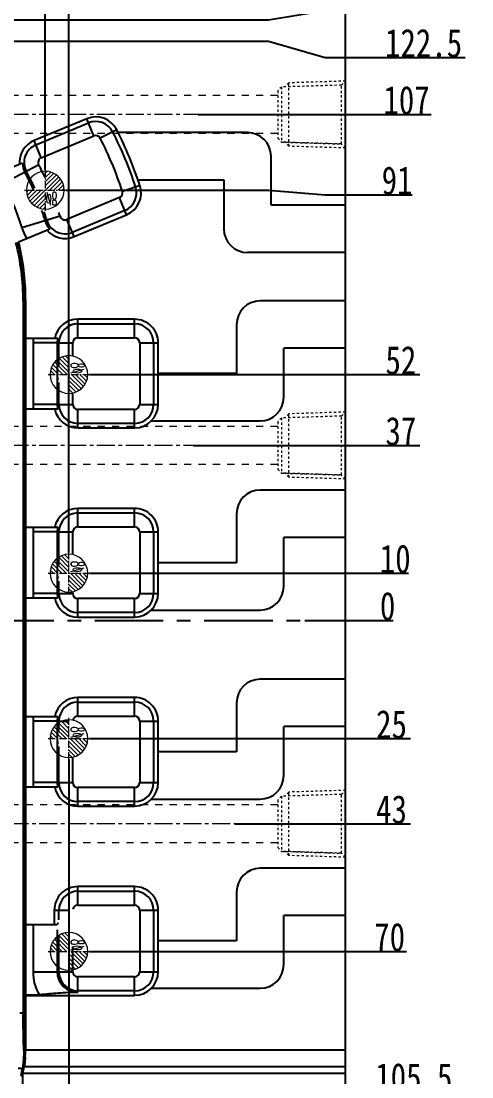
# Model space of a CAD drawing. Header units: millimetres. Extents: x 4797 to 6967, y -10922 to -3169.
# Drawn here: x 5720.4 to 5815.7, y -5954.5 to -5731.2 of the extents above; entities that cross this region are included whole.
import ezdxf
from ezdxf.enums import TextEntityAlignment as Align

# ---------------------------------------------------------------- set-up
doc = ezdxf.new("R2010")
doc.units = ezdxf.units.MM
doc.header["$LTSCALE"] = 16.335
doc.header["$PDMODE"] = 3
doc.header["$PDSIZE"] = 0.3125
doc.linetypes.add('CENTER', pattern=[0.6, 0.375, -0.075, 0.075, -0.075])
doc.linetypes.add('HIDDEN', pattern=[0.2, 0.1, -0.1])
doc.layers.get('0').update_dxf_attribs({"linetype": 'CONTINUOUS'})
doc.layers.get('Defpoints').update_dxf_attribs({"linetype": 'CONTINUOUS'})
doc.layers.add('cool', color=153, linetype='HIDDEN', lineweight=9)
doc.layers.add('epin', color=13, linetype='CONTINUOUS', lineweight=9)
doc.layers.add('DEFAULT_2', color=8, linetype='HIDDEN')
doc.styles.get("Standard").update_dxf_attribs({"font": 'txt', "width": 0.8})
doc.styles.add('TXT05', font='txt.shx', dxfattribs={"width": 0.5, "bigfont": 'gbcbig.shx'})
doc.dimstyles.new('ISO-25', dxfattribs={"dimtxt": 8, "dimasz": 6, "dimexe": 0, "dimexo": 0, "dimgap": 0, "dimtad": 1, "dimdsep": 46, "dimtxsty": 'Standard', "dimcen": 0, "dimclrd": 4, "dimclre": 4, "dimclrt": 6, "dimazin": 0, "dimtfac": 1, "dimtofl": 0, "dimtmove": 0, "dimatfit": 3, "dimfxl": 0, "dimarcsym": 0})

# ---------------------------------------------------------------- blocks, each defined once
blk = doc.blocks.new('cool_jt_f12')
at = {"layer": 'cool', "ltscale": 0.3}
for p, q in [((0, 7.0785), (0.856, 6.2225)), ((0, 7.0785), (12, 6.7035)), ((12, 6.7035), (12.856, 5.8475)), ((12, 6.7035), (12, -6.7035)), ((0.856, 6.2225), (0.856, -6.2225)), ((13.5, 5.827375), (0.856, 6.2225)), ((0.856, 6.2225), (13.5, 5.827375)), ((14.327375, 5), (13.5, 5.827375)), ((13.5, -5.827375), (13.5, 5.827375)), ((14.327375, -5), (14.327375, 5)), ((0.856, -6.2225), (0, -7.0785)), ((0.856, -6.2225), (13.5, -5.827375)), ((12, -6.7035), (12.856, -5.8475)), ((13.5, -5.827375), (14.327375, -5)), ((0, -7.0785), (12, -6.7035))]:
    blk.add_line(p, q, dxfattribs=at)
blk = doc.blocks.new('147')
at = {"layer": 'cool', "ltscale": 0.932966}
for p, q in [((229.57, -3849.57), (-211.77, -3849.57)), ((229.57, -3857.57), (-211.77, -3857.57))]:
    blk.add_line(p, q, dxfattribs=at)
at = {"layer": 'cool', "color": 1, "linetype": 'CENTER', "ltscale": 0.621977}
blk.add_line((243.9, -3853.57), (-226.1, -3853.57), dxfattribs=at)
at = {"layer": 'cool', "ltscale": 0.932966, "rotation": 179.9999999999999}
blk.add_blockref('cool_jt_f12', (243.9, -3853.57), dxfattribs=at)
blk = doc.blocks.new('*D147')
at = {"color": 4, "lineweight": -2}
blk.add_line((5780.37, -5857.99), (5799.12, -5857.99), dxfattribs=at)
at = {"layer": 'Defpoints', "color": 0}
for p in [(5553.98, -5857.99), (5780.37, -5857.99), (5796.72, -5857.99)]:
    blk.add_point(p, dxfattribs=at)
at = {"color": 6, "insert": (5797.92, -5854.99), "char_height": 6, "attachment_point": 5}
blk.add_mtext('0', dxfattribs=at)
blk = doc.blocks.new('*D209')
at = {"color": 4, "lineweight": -2}
blk.add_line((5758.98, -5697.99), (5807.12, -5697.99), dxfattribs=at)
at = {"layer": 'Defpoints', "color": 0}
for p in [(5758.98, -5697.99), (5796.72, -5697.99), (5553.98, -5857.99)]:
    blk.add_point(p, dxfattribs=at)
at = {"color": 6, "insert": (5801.92, -5694.99), "char_height": 6, "attachment_point": 5}
blk.add_mtext('160', dxfattribs=at)
blk = doc.blocks.new('*D210')
at = {"color": 4, "lineweight": -2}
blk.add_line((5758.98, -5694.36), (5758.98, -5650.11), dxfattribs=at)
at = {"layer": 'Defpoints', "color": 0}
for p in [(5758.98, -5662.11), (5758.98, -5694.36), (5553.98, -5857.99)]:
    blk.add_point(p, dxfattribs=at)
at = {"color": 6, "insert": (5755.98, -5656.11), "char_height": 6, "attachment_point": 5, "rotation": 90}
blk.add_mtext('205', dxfattribs=at)
blk = doc.blocks.new('*D149')
at = {"color": 4, "lineweight": -2}
for p, q in [((5580.38, -5964.99), (5770.74, -5964.99)), ((5770.74, -5964.99), (5782.74, -5966.99)), ((5782.74, -5966.99), (5805.14, -5966.99))]:
    blk.add_line(p, q, dxfattribs=at)
at = {"layer": 'Defpoints', "color": 0}
for p in [(5553.98, -5857.99), (5580.38, -5964.99), (5794.74, -5966.99)]:
    blk.add_point(p, dxfattribs=at)
at = {"color": 6, "insert": (5799.94, -5963.99), "char_height": 6, "attachment_point": 5}
blk.add_mtext('107', dxfattribs=at)
blk = doc.blocks.new('*D211')
at = {"color": 4, "lineweight": -2}
blk.add_line((5741.1, -5982.99), (5805.94, -5982.99), dxfattribs=at)
at = {"layer": 'Defpoints', "color": 0}
for p in [(5553.98, -5857.99), (5741.1, -5982.99), (5794.74, -5982.99)]:
    blk.add_point(p, dxfattribs=at)
at = {"color": 6, "insert": (5800.34, -5979.99), "char_height": 6, "attachment_point": 5}
blk.add_mtext('125', dxfattribs=at)
blk = doc.blocks.new('*D212')
at = {"color": 4, "lineweight": -2}
blk.add_line((5767.78, -6017.99), (5805.14, -6017.99), dxfattribs=at)
at = {"layer": 'Defpoints', "color": 0}
for p in [(5553.98, -5857.99), (5767.78, -6017.99), (5794.74, -6017.99)]:
    blk.add_point(p, dxfattribs=at)
at = {"color": 6, "insert": (5799.94, -6014.99), "char_height": 6, "attachment_point": 5}
blk.add_mtext('160', dxfattribs=at)
blk = doc.blocks.new('*D213')
at = {"color": 4, "lineweight": -2}
blk.add_line((5758.98, -6014.88), (5758.98, -6065.81), dxfattribs=at)
at = {"layer": 'Defpoints', "color": 0}
for p in [(5553.98, -5857.99), (5758.98, -6014.88), (5758.98, -6053.81)]:
    blk.add_point(p, dxfattribs=at)
at = {"color": 6, "insert": (5755.98, -6059.81), "char_height": 6, "attachment_point": 5, "rotation": 90}
blk.add_mtext('205', dxfattribs=at)
blk = doc.blocks.new('*D183')
at = {"color": 4, "lineweight": -2}
for p, q in [((5771.06, -5963.49), (5783.06, -5957.64)), ((5783.06, -5957.64), (5811.86, -5957.64)), ((5708.38, -5963.49), (5771.06, -5963.49))]:
    blk.add_line(p, q, dxfattribs=at)
at = {"layer": 'Defpoints', "color": 0}
for p in [(5553.98, -5857.99), (5795.06, -5957.64), (5708.38, -5963.49)]:
    blk.add_point(p, dxfattribs=at)
at = {"color": 6, "insert": (5803.46, -5954.64), "char_height": 6, "attachment_point": 5}
blk.add_mtext('105.5', dxfattribs=at)
blk = doc.blocks.new('*D184')
at = {"color": 4, "lineweight": -2}
blk.add_line((5780.37, -5857.99), (5799.12, -5857.99), dxfattribs=at)
at = {"layer": 'Defpoints', "color": 0}
for p in [(5553.98, -5857.99), (5780.37, -5857.99), (5796.72, -5857.99)]:
    blk.add_point(p, dxfattribs=at)
at = {"color": 6, "insert": (5797.92, -5854.99), "char_height": 6, "attachment_point": 5}
blk.add_mtext('0', dxfattribs=at)
blk = doc.blocks.new('*D185')
at = {"color": 4, "lineweight": -2}
blk.add_line((5734.88, -5847.99), (5802.32, -5847.99), dxfattribs=at)
at = {"layer": 'Defpoints', "color": 0}
for p in [(5734.88, -5847.99), (5796.72, -5847.99), (5553.98, -5857.99)]:
    blk.add_point(p, dxfattribs=at)
at = {"color": 6, "insert": (5799.52, -5844.99), "char_height": 6, "attachment_point": 5}
blk.add_mtext('10', dxfattribs=at)
blk = doc.blocks.new('*D186')
at = {"color": 4, "lineweight": -2}
blk.add_line((5756.83, -5820.99), (5804.72, -5820.99), dxfattribs=at)
at = {"layer": 'Defpoints', "color": 0}
for p in [(5756.83, -5820.99), (5796.72, -5820.99), (5553.98, -5857.99)]:
    blk.add_point(p, dxfattribs=at)
at = {"color": 6, "insert": (5800.72, -5817.99), "char_height": 6, "attachment_point": 5}
blk.add_mtext('37', dxfattribs=at)
blk = doc.blocks.new('*D187')
at = {"color": 4, "lineweight": -2}
blk.add_line((5734.88, -5805.99), (5804.72, -5805.99), dxfattribs=at)
at = {"layer": 'Defpoints', "color": 0}
for p in [(5734.88, -5805.99), (5796.72, -5805.99), (5553.98, -5857.99)]:
    blk.add_point(p, dxfattribs=at)
at = {"color": 6, "insert": (5800.72, -5802.99), "char_height": 6, "attachment_point": 5}
blk.add_mtext('52', dxfattribs=at)
blk = doc.blocks.new('*D188')
at = {"color": 4, "lineweight": -2}
for p, q in [((5729.88, -5766.99), (5772.72, -5766.99)), ((5772.72, -5766.99), (5784.72, -5767.99)), ((5784.72, -5767.99), (5803.12, -5767.99))]:
    blk.add_line(p, q, dxfattribs=at)
at = {"layer": 'Defpoints', "color": 0}
for p in [(5729.88, -5766.99), (5796.72, -5767.99), (5553.98, -5857.99)]:
    blk.add_point(p, dxfattribs=at)
at = {"color": 6, "insert": (5799.92, -5764.99), "char_height": 6, "attachment_point": 5}
blk.add_mtext('91', dxfattribs=at)
blk = doc.blocks.new('*D189')
at = {"color": 4, "lineweight": -2}
blk.add_line((5757.8, -5750.99), (5807.12, -5750.99), dxfattribs=at)
at = {"layer": 'Defpoints', "color": 0}
for p in [(5757.8, -5750.99), (5796.72, -5750.99), (5553.98, -5857.99)]:
    blk.add_point(p, dxfattribs=at)
at = {"color": 6, "insert": (5801.92, -5747.99), "char_height": 6, "attachment_point": 5}
blk.add_mtext('107', dxfattribs=at)
blk = doc.blocks.new('*D190')
at = {"color": 4, "lineweight": -2}
for p, q in [((5772.72, -5730.99), (5784.72, -5728.99)), ((5784.72, -5728.99), (5807.92, -5728.99)), ((5578.38, -5730.99), (5772.72, -5730.99))]:
    blk.add_line(p, q, dxfattribs=at)
at = {"layer": 'Defpoints', "color": 0}
for p in [(5796.72, -5728.99), (5578.38, -5730.99), (5553.98, -5857.99)]:
    blk.add_point(p, dxfattribs=at)
at = {"color": 6, "insert": (5802.32, -5725.99), "char_height": 6, "attachment_point": 5}
blk.add_mtext('127', dxfattribs=at)
blk = doc.blocks.new('*D191')
at = {"color": 4, "lineweight": -2}
for p, q in [((5772.72, -5728.49), (5784.72, -5718.44)), ((5784.72, -5718.44), (5814.32, -5718.44)), ((5656.47, -5728.49), (5772.72, -5728.49))]:
    blk.add_line(p, q, dxfattribs=at)
at = {"layer": 'Defpoints', "color": 0}
for p in [(5796.72, -5718.44), (5656.47, -5728.49), (5553.98, -5857.99)]:
    blk.add_point(p, dxfattribs=at)
at = {"color": 6, "insert": (5805.52, -5715.44), "char_height": 6, "attachment_point": 5}
blk.add_mtext('129.5', dxfattribs=at)
blk = doc.blocks.new('*D192')
at = {"color": 4, "lineweight": -2}
for p, q in [((5697.38, -5735.49), (5772.72, -5735.49)), ((5772.72, -5735.49), (5784.72, -5738.92)), ((5784.72, -5738.92), (5814.32, -5738.92))]:
    blk.add_line(p, q, dxfattribs=at)
at = {"layer": 'Defpoints', "color": 0}
for p in [(5697.38, -5735.49), (5796.72, -5738.92), (5553.98, -5857.99)]:
    blk.add_point(p, dxfattribs=at)
at = {"color": 6, "insert": (5805.52, -5735.92), "char_height": 6, "attachment_point": 5}
blk.add_mtext('122.5', dxfattribs=at)
blk = doc.blocks.new('*D197')
at = {"color": 4, "lineweight": -2}
for p, q in [((5717.86, -5674.11), (5717.86, -5646.11)), ((5725.48, -5686.11), (5717.86, -5674.11)), ((5725.48, -5762.59), (5725.48, -5686.11))]:
    blk.add_line(p, q, dxfattribs=at)
at = {"layer": 'Defpoints', "color": 0}
for p in [(5717.86, -5662.11), (5725.48, -5762.59), (5553.98, -5857.99)]:
    blk.add_point(p, dxfattribs=at)
at = {"color": 6, "insert": (5714.86, -5654.11), "char_height": 6, "attachment_point": 5, "rotation": 90}
blk.add_mtext('171.5', dxfattribs=at)
blk = doc.blocks.new('*D198')
at = {"color": 4, "lineweight": -2}
for p, q in [((5731.98, -5674.11), (5731.98, -5644.51)), ((5730.48, -5686.11), (5731.98, -5674.11)), ((5730.48, -5843.59), (5730.48, -5686.11))]:
    blk.add_line(p, q, dxfattribs=at)
at = {"layer": 'Defpoints', "color": 0}
for p in [(5731.98, -5662.11), (5730.48, -5843.59), (5553.98, -5857.99)]:
    blk.add_point(p, dxfattribs=at)
at = {"color": 6, "insert": (5728.98, -5653.31), "char_height": 6, "attachment_point": 5, "rotation": 90}
blk.add_mtext('176.5', dxfattribs=at)
blk = doc.blocks.new('*D199')
at = {"color": 4, "lineweight": -2}
blk.add_line((5734.88, -5882.99), (5802.74, -5882.99), dxfattribs=at)
at = {"layer": 'Defpoints', "color": 0}
for p in [(5553.98, -5857.99), (5734.88, -5882.99), (5794.74, -5882.99)]:
    blk.add_point(p, dxfattribs=at)
at = {"color": 6, "insert": (5798.74, -5879.99), "char_height": 6, "attachment_point": 5}
blk.add_mtext('25', dxfattribs=at)
blk = doc.blocks.new('*D200')
at = {"color": 4, "lineweight": -2}
blk.add_line((5765.59, -5900.99), (5802.74, -5900.99), dxfattribs=at)
at = {"layer": 'Defpoints', "color": 0}
for p in [(5553.98, -5857.99), (5765.59, -5900.99), (5794.74, -5900.99)]:
    blk.add_point(p, dxfattribs=at)
at = {"color": 6, "insert": (5798.74, -5897.99), "char_height": 6, "attachment_point": 5}
blk.add_mtext('43', dxfattribs=at)
blk = doc.blocks.new('*D201')
at = {"color": 4, "lineweight": -2}
blk.add_line((5734.88, -5927.99), (5801.94, -5927.99), dxfattribs=at)
at = {"layer": 'Defpoints', "color": 0}
for p in [(5553.98, -5857.99), (5734.88, -5927.99), (5794.74, -5927.99)]:
    blk.add_point(p, dxfattribs=at)
at = {"color": 6, "insert": (5798.34, -5924.99), "char_height": 6, "attachment_point": 5}
blk.add_mtext('70', dxfattribs=at)
blk = doc.blocks.new('*D202')
at = {"color": 4, "lineweight": -2}
for p, q in [((5730.48, -5887.39), (5730.48, -6029.81)), ((5730.48, -6029.81), (5731.98, -6041.81)), ((5731.98, -6041.81), (5731.98, -6071.41))]:
    blk.add_line(p, q, dxfattribs=at)
at = {"layer": 'Defpoints', "color": 0}
for p in [(5553.98, -5857.99), (5730.48, -5887.39), (5731.98, -6053.81)]:
    blk.add_point(p, dxfattribs=at)
at = {"color": 6, "insert": (5728.98, -6062.61), "char_height": 6, "attachment_point": 5, "rotation": 90}
blk.add_mtext('176.5', dxfattribs=at)
blk = doc.blocks.new('epin_ejp_8')
at = {"layer": 'epin'}
h = blk.add_hatch(dxfattribs=at)
h.set_pattern_fill('_ANSI31', color=123, scale=0.2, angle=90, style=0)
h.set_pattern_definition([(135, (-263.1036, 1313.3417), (-0.4490128, -0.4490128), [])])
h.paths.add_polyline_path([(0, 4, 0.414214), (-4, 0), (0, 0)])
h.paths.add_polyline_path([(4, 0), (0, 0), (0, -4, 0.414214)])
at = {"layer": 'epin', "color": 1, "linetype": 'CENTER', "ltscale": 0.248791}
for p, q in [((0, -4.4), (0, 4.4)), ((-4.4, 0), (4.4, 0))]:
    blk.add_line(p, q, dxfattribs=at)
at = {"layer": 'epin'}
blk.add_circle((0, 0), 4, dxfattribs=at)
at = {"layer": 'epin', "color": 6, "style": 'TXT05', "width": 0.5}
blk.add_text('%%c8', height=2.8, dxfattribs=at).set_placement((1.33, 1.8), align=Align.MIDDLE)
blk = doc.blocks.new('1258')
at = {"layer": 'epin', "xscale": -1, "rotation": 180}
blk.add_blockref('epin_ejp_8', (-89.26, 2697.41), dxfattribs=at)
at = {"layer": 'epin', "color": 4, "xscale": -1, "rotation": 270}
for p in [(-84.26, 2658.41), (-84.26, 2616.41), (-84.26, 2581.41), (-84.26, 2536.41)]:
    blk.add_blockref('epin_ejp_8', p, dxfattribs=at)

msp = doc.modelspace()

# ---------------------------------------------------------------- linework, layer by layer
at = {"color": 7, "linetype": 'Continuous'}
for p, q in [((5788.984, -5996.99), (5788.984, -5718.99)), ((5734.24, -5751.866), (5723.114, -5756.491)), ((5735.748, -5755.493), (5734.24, -5751.866)), ((5723.488, -5757.39), (5734.613, -5752.765)), ((5740.603, -5754.191), (5737.112, -5755.992)), ((5724.622, -5760.118), (5735.748, -5755.493)), ((5768.256, -5754.802), (5740.914, -5754.802)), ((5724.622, -5760.118), (5723.114, -5756.491)), ((5773.256, -5770.171), (5773.256, -5759.802)), ((5720.663, -5761.301), (5714.085, -5764.035)), ((5724.089, -5761.615), (5716.662, -5765.599)), ((5745.095, -5764.802), (5763.256, -5764.802)), ((5763.256, -5764.802), (5763.256, -5775.171)), ((5745.524, -5766.03), (5741.786, -5767.235)), ((5741.177, -5768.554), (5730.051, -5773.179)), ((5742.685, -5772.181), (5741.177, -5768.554)), ((5742.311, -5771.282), (5731.185, -5775.907)), ((5788.984, -5770.171), (5773.256, -5770.171)), ((5728.614, -5772.501), (5720.55, -5774.957)), ((5731.559, -5776.806), (5730.051, -5773.179)), ((5731.559, -5776.806), (5742.685, -5772.181)), ((5719.826, -5777.893), (5726.421, -5775.152)), ((5788.984, -5780.171), (5768.256, -5780.171)), ((5720.809, -5790.406), (5721.16, -5790.406)), ((5720.809, -5790.406), (5720.809, -5941.034)), ((5721.16, -5941.034), (5721.16, -5790.406)), ((5721.317, -5790.093), (5721.28, -5937.156)), ((5788.984, -5790.411), (5770.949, -5790.411)), ((5744.384, -5794.28), (5732.384, -5794.28)), ((5732.384, -5798.208), (5732.384, -5794.28)), ((5744.384, -5798.208), (5744.384, -5794.28)), ((5732.384, -5795.253), (5744.384, -5795.253)), ((5765.949, -5795.411), (5765.949, -5805.78)), ((5721.317, -5798.28), (5728.125, -5798.28)), ((5732.384, -5798.208), (5744.384, -5798.208)), ((5728.009, -5799.28), (5722.884, -5799.28)), ((5722.884, -5799.28), (5722.884, -5812.28)), ((5728.009, -5799.28), (5728.009, -5805.542)), ((5728.125, -5799.28), (5731.312, -5799.28)), ((5728.357, -5804.303), (5728.357, -5799.28)), ((5731.312, -5802.047), (5731.312, -5799.28)), ((5745.456, -5799.28), (5749.384, -5799.28)), ((5745.456, -5799.28), (5745.456, -5812.28)), ((5748.41, -5799.28), (5748.41, -5812.28)), ((5749.363, -5812.28), (5749.384, -5799.28)), ((5788.984, -5800.411), (5775.949, -5800.411)), ((5775.949, -5810.78), (5775.949, -5800.411)), ((5728.009, -5806.438), (5728.009, -5812.28)), ((5728.357, -5812.28), (5728.357, -5807.677)), ((5765.949, -5805.78), (5749.384, -5805.78)), ((5731.312, -5812.28), (5731.312, -5809.933)), ((5728.125, -5813.28), (5721.317, -5813.28)), ((5728.009, -5812.28), (5722.884, -5812.28)), ((5728.125, -5812.28), (5731.312, -5812.28)), ((5744.384, -5813.352), (5732.384, -5813.352)), ((5732.384, -5817.28), (5732.384, -5813.352)), ((5744.384, -5817.28), (5744.384, -5813.352)), ((5745.456, -5812.28), (5749.363, -5812.28)), ((5744.384, -5816.306), (5732.384, -5816.306)), ((5747.954, -5815.78), (5770.949, -5815.78)), ((5732.384, -5817.28), (5744.384, -5817.28)), ((5788.984, -5830.411), (5770.949, -5830.411)), ((5744.384, -5834.28), (5732.384, -5834.28)), ((5732.384, -5838.208), (5732.384, -5834.28)), ((5744.384, -5838.208), (5744.384, -5834.28)), ((5732.384, -5835.253), (5744.384, -5835.253)), ((5765.949, -5835.411), (5765.949, -5845.78)), ((5721.317, -5838.28), (5728.125, -5838.28)), ((5732.384, -5838.208), (5744.384, -5838.208)), ((5728.009, -5839.28), (5722.884, -5839.28)), ((5722.884, -5839.28), (5722.884, -5852.28)), ((5728.009, -5839.28), (5728.009, -5847.542)), ((5728.125, -5839.28), (5731.312, -5839.28)), ((5728.357, -5846.303), (5728.357, -5839.28)), ((5731.312, -5844.047), (5731.312, -5839.28)), ((5745.456, -5839.28), (5749.384, -5839.28)), ((5745.456, -5839.28), (5745.456, -5852.28)), ((5748.41, -5839.28), (5748.41, -5852.28)), ((5749.363, -5852.28), (5749.384, -5839.28)), ((5788.984, -5840.411), (5775.949, -5840.411)), ((5775.949, -5850.78), (5775.949, -5840.411)), ((5765.949, -5845.78), (5749.384, -5845.78)), ((5728.009, -5848.438), (5728.009, -5852.28)), ((5728.357, -5852.28), (5728.357, -5849.677)), ((5728.009, -5852.28), (5722.884, -5852.28)), ((5728.125, -5852.28), (5731.312, -5852.28)), ((5731.312, -5852.28), (5731.312, -5851.933)), ((5745.456, -5852.28), (5749.363, -5852.28)), ((5728.125, -5853.28), (5721.317, -5853.28)), ((5744.384, -5853.352), (5732.384, -5853.352)), ((5732.384, -5857.28), (5732.384, -5853.352)), ((5744.384, -5857.28), (5744.384, -5853.352)), ((5744.384, -5856.306), (5732.384, -5856.306)), ((5747.954, -5855.78), (5770.949, -5855.78)), ((5732.384, -5857.28), (5744.384, -5857.28)), ((5788.984, -5870.411), (5770.949, -5870.411)), ((5744.384, -5874.28), (5732.384, -5874.28)), ((5732.384, -5878.208), (5732.384, -5874.28)), ((5744.384, -5878.208), (5744.384, -5874.28)), ((5732.384, -5875.253), (5744.384, -5875.253)), ((5765.949, -5875.411), (5765.949, -5885.78)), ((5721.317, -5878.28), (5728.125, -5878.28)), ((5732.384, -5878.208), (5744.384, -5878.208)), ((5728.009, -5879.28), (5722.884, -5879.28)), ((5722.884, -5879.28), (5722.884, -5892.28)), ((5728.009, -5879.28), (5728.009, -5882.542)), ((5728.125, -5879.28), (5730.489, -5879.28)), ((5728.357, -5881.303), (5728.357, -5879.28)), ((5745.456, -5879.28), (5749.384, -5879.28)), ((5745.456, -5879.28), (5745.456, -5892.28)), ((5748.41, -5879.28), (5748.41, -5892.28)), ((5749.363, -5892.28), (5749.384, -5879.28)), ((5788.984, -5880.411), (5775.949, -5880.411)), ((5775.949, -5890.78), (5775.949, -5880.411)), ((5728.009, -5883.438), (5728.009, -5892.28)), ((5728.357, -5892.28), (5728.357, -5884.677)), ((5765.949, -5885.78), (5749.384, -5885.78)), ((5731.312, -5892.28), (5731.312, -5886.933)), ((5728.009, -5892.28), (5722.884, -5892.28)), ((5728.125, -5892.28), (5731.312, -5892.28)), ((5745.456, -5892.28), (5749.363, -5892.28)), ((5728.125, -5893.28), (5721.317, -5893.28)), ((5744.384, -5893.352), (5732.384, -5893.352)), ((5732.384, -5897.28), (5732.384, -5893.352)), ((5744.384, -5897.28), (5744.384, -5893.352)), ((5744.384, -5896.306), (5732.384, -5896.306)), ((5747.954, -5895.78), (5770.949, -5895.78)), ((5732.384, -5897.28), (5744.384, -5897.28)), ((5788.984, -5910.411), (5770.949, -5910.411)), ((5744.384, -5914.28), (5732.384, -5914.28)), ((5732.384, -5918.208), (5732.384, -5914.28)), ((5744.384, -5918.208), (5744.384, -5914.28)), ((5732.384, -5915.253), (5744.384, -5915.253)), ((5765.949, -5915.411), (5765.949, -5925.78)), ((5727.384, -5919.28), (5730.489, -5919.28)), ((5727.384, -5919.28), (5727.384, -5922.28)), ((5728.357, -5921.303), (5728.357, -5919.28)), ((5732.384, -5918.208), (5744.384, -5918.208)), ((5745.456, -5919.28), (5749.384, -5919.28)), ((5745.456, -5919.28), (5745.456, -5932.28)), ((5748.41, -5919.28), (5748.41, -5932.28)), ((5749.363, -5932.28), (5749.384, -5919.28)), ((5788.984, -5920.411), (5775.949, -5920.411)), ((5775.949, -5930.78), (5775.949, -5920.411)), ((5721.317, -5922.28), (5727.99, -5922.28)), ((5722.884, -5922.28), (5722.884, -5932.28)), ((5728.009, -5923.438), (5728.009, -5932.28)), ((5728.357, -5932.28), (5728.357, -5924.677)), ((5765.949, -5925.78), (5749.384, -5925.78)), ((5731.312, -5932.28), (5731.312, -5926.933)), ((5722.884, -5932.28), (5731.312, -5932.28)), ((5745.456, -5932.28), (5749.363, -5932.28)), ((5744.384, -5933.352), (5732.384, -5933.352)), ((5732.384, -5936.654), (5732.384, -5933.352)), ((5744.384, -5937.28), (5744.384, -5933.352)), ((5721.28, -5937.156), (5724.231, -5937.156)), ((5721.28, -5937.156), (5721.317, -5937.28)), ((5721.317, -5937.28), (5744.384, -5937.28)), ((5721.317, -5937.28), (5721.317, -5948.821)), ((5744.384, -5936.306), (5732.384, -5936.306)), ((5747.954, -5935.78), (5770.949, -5935.78)), ((5721.16, -5941.034), (5720.097, -5941.034)), ((5721.317, -5948.821), (5788.984, -5948.821)), ((5719.725, -5952.683), (5720.665, -5952.683)), ((5720.366, -5954.215), (5720.665, -5952.683)), ((5720.745, -5953.732), (5721.016, -5952.344)), ((5721.016, -5952.344), (5788.984, -5952.344)), ((5720.745, -5953.732), (5788.984, -5953.732)), ((5720.745, -6047.99), (5720.745, -5953.732))]:
    msp.add_line(p, q, dxfattribs=at)
at = {"color": 1, "linetype": 'CENTER', "ltscale": 2.363515}
msp.add_line((5318.984, -5857.99), (5788.984, -5857.99), dxfattribs=at)
at = {"color": 7, "linetype": 'Continuous'}
for centre, radius, start, end in [((5736.159, -5756.483), 5, 27.28268, 112.57318), ((5736.159, -5756.483), 4.027, 27.28193, 112.57306), ((5671.201, -5789.985), 78.067, 17.86416, 27.28198), ((5736.159, -5756.483), 1.072, 27.28193, 112.57306), ((5671.201, -5789.985), 74.16, 17.86419, 27.28193), ((5671.201, -5789.985), 77.115, 17.86419, 27.28193), ((5768.256, -5759.802), 5, 0, 90), ((5725.033, -5761.108), 5, 112.57295, 185.11534), ((5725.033, -5761.108), 4.027, 112.57306, 208.20968), ((5725.033, -5761.108), 1.072, 112.57306, 208.20968), ((5725.033, -5761.108), 4.374, 182.51952, 208.20968), ((5671.201, -5789.985), 57.062, 24.21663, 28.20968), ((5671.201, -5789.985), 60.016, 25.33973, 28.20968), ((5671.201, -5789.985), 56.714, 23.81145, 28.20968), ((5671.201, -5789.985), 51.588, 16.93645, 28.20968), ((5740.765, -5767.564), 1.072, 292.57306, 17.86419), ((5740.765, -5767.564), 4.027, 292.57306, 17.86419), ((5740.765, -5767.564), 5, 292.57318, 17.86369), ((5671.201, -5789.985), 56.714, 16.93645, 19.22646), ((5671.201, -5789.985), 57.062, 16.93645, 18.82129), ((5671.201, -5789.985), 60.016, 16.93645, 17.69819), ((5729.64, -5772.189), 4.374, 196.93645, 222.6266), ((5729.64, -5772.189), 4.027, 196.93645, 292.57306), ((5729.64, -5772.189), 1.072, 196.93645, 292.57306), ((5729.64, -5772.189), 9.5, 196.93645, 210.59145), ((5729.64, -5772.189), 5, 220.0308, 292.57295), ((5768.256, -5775.171), 5, 180, 270), ((5670.359, -5790.436), 50.449, 0.03344, 14.2201), ((5670.57, -5790.4), 50.59, 359.99335, 14.23819), ((5770.949, -5795.411), 5, 90, 180), ((5732.384, -5799.28), 5, 89.99986, 168.46293), ((5744.384, -5799.28), 5, 0, 90.00013), ((5732.384, -5799.28), 4.027, 90, 180), ((5744.384, -5799.28), 4.027, 0, 90), ((5732.384, -5799.28), 9.5, 173.95767, 180), ((5732.384, -5799.28), 4.374, 166.78541, 180), ((5732.384, -5799.28), 1.072, 90, 180), ((5744.384, -5799.28), 1.072, 0, 90), ((5731.984, -5805.99), 4, 173.57039, 186.42961), ((5770.949, -5810.78), 5, 270, 0), ((5732.384, -5812.28), 9.5, 180, 186.04233), ((5732.384, -5812.28), 5, 191.53708, 269.99986), ((5732.384, -5812.28), 4.374, 180, 193.21459), ((5732.384, -5812.28), 4.027, 180, 270), ((5732.384, -5812.28), 1.072, 180, 270), ((5744.384, -5812.28), 4.979, 270.00013, 0), ((5744.384, -5812.28), 4.027, 270, 0), ((5744.384, -5812.28), 1.072, 270, 0), ((5770.949, -5835.411), 5, 90, 180), ((5732.384, -5839.28), 5, 89.99986, 168.4629), ((5744.384, -5839.28), 5, 0, 90.00013), ((5732.384, -5839.28), 4.027, 90, 180), ((5744.384, -5839.28), 4.027, 0, 90), ((5732.384, -5839.28), 9.5, 173.95767, 180), ((5732.384, -5839.28), 4.374, 166.78541, 180), ((5732.384, -5839.28), 1.072, 90, 180), ((5744.384, -5839.28), 1.072, 0, 90), ((5731.984, -5847.99), 4, 173.57039, 186.42961), ((5732.384, -5852.28), 9.5, 180, 186.04233), ((5732.384, -5852.28), 4.374, 180, 193.21459), ((5732.384, -5852.28), 4.027, 180, 270), ((5732.384, -5852.28), 1.072, 180, 270), ((5744.384, -5852.28), 4.979, 270.00013, 0), ((5744.384, -5852.28), 4.027, 270, 0), ((5744.384, -5852.28), 1.072, 270, 0), ((5770.949, -5850.78), 5, 270, 0), ((5732.384, -5852.28), 5, 191.53711, 269.99986), ((5770.949, -5875.411), 5, 90, 180), ((5732.384, -5879.28), 5, 89.99986, 168.46287), ((5744.384, -5879.28), 5, 0, 90.00013), ((5732.384, -5879.28), 4.027, 90, 180), ((5744.384, -5879.28), 4.027, 0, 90), ((5732.384, -5879.28), 9.5, 173.95767, 180), ((5732.384, -5879.28), 4.374, 166.78541, 180), ((5732.384, -5879.28), 1.072, 90, 167.19977), ((5744.384, -5879.28), 1.072, 0, 90), ((5731.984, -5882.99), 4, 173.57039, 186.42961), ((5732.384, -5892.28), 9.5, 180, 186.04233), ((5732.384, -5892.28), 4.374, 180, 193.21459), ((5732.384, -5892.28), 4.027, 180, 270), ((5732.384, -5892.28), 1.072, 180, 270), ((5744.384, -5892.28), 4.979, 270.00013, 0), ((5744.384, -5892.28), 4.027, 270, 0), ((5744.384, -5892.28), 1.072, 270, 0), ((5770.949, -5890.78), 5, 270, 0), ((5732.384, -5892.28), 5, 191.53714, 269.99986), ((5770.949, -5915.411), 5, 90, 180), ((5732.384, -5919.28), 5, 89.99987, 180), ((5744.384, -5919.28), 5, 0, 90.00013), ((5732.384, -5919.28), 4.027, 90, 180), ((5744.384, -5919.28), 4.027, 0, 90), ((5732.384, -5919.28), 1.072, 90, 167.19977), ((5744.384, -5919.28), 1.072, 0, 90), ((5732.384, -5932.28), 9.5, 180, 210.88545), ((5732.384, -5932.28), 4.374, 180, 270), ((5732.384, -5932.28), 4.027, 180, 270), ((5732.384, -5932.28), 1.072, 180, 270), ((5744.384, -5932.28), 4.979, 270.00013, 0), ((5744.384, -5932.28), 4.027, 270, 0), ((5744.384, -5932.28), 1.072, 270, 0), ((5770.949, -5930.78), 5, 270, 0), ((5821.837, -5944.485), 100.976, 182.47958, 182.59425), ((5651.784, -5945.621), 69.606, 356.10429, 357.1398), ((5636.758, -5944.847), 84.651, 357.12371, 357.30888)]:
    msp.add_arc(centre, radius, start, end, dxfattribs=at)
msp.add_ellipse((5670.998, -5790.369), major_axis=(22.577, 45.279), ratio=0.9931736, start_param=-1.1055148, end_param=-0.8614899, dxfattribs=at)
for points, knots in [([(5732.384, -5936.654), (5730.979, -5936.654), (5728.257, -5936.807), (5725.545, -5937.04), (5724.231, -5937.156)], [0, 0, 0, 0, 0.5157771, 1, 1, 1, 1]), ([(5720.956, -5948.853), (5720.931, -5948.276), (5720.839, -5945.671), (5720.809, -5943.064), (5720.809, -5941.034)], [0, 0, 0, 0, 0.2215825, 1, 1, 1, 1]), ([(5721.317, -5948.821), (5721.29, -5948.254), (5721.191, -5945.659), (5721.162, -5943.063), (5721.16, -5941.034)], [0, 0, 0, 0, 0.2187889, 1, 1, 1, 1]), ([(5720.964, -5949.055), (5720.952, -5949.333), (5720.905, -5950.27), (5720.844, -5951.207), (5720.776, -5951.864)], [0, 0, 0, 0, 0.2963558, 1, 1, 1, 1]), ([(5720.964, -5949.055), (5721.05, -5949.055), (5721.207, -5949.028), (5721.316, -5948.886), (5721.316, -5948.821)], [0, 0, 0, 0, 0.5697192, 1, 1, 1, 1]), ([(5721.229, -5950.35), (5721.221, -5950.462), (5721.192, -5950.864), (5721.158, -5951.266), (5721.127, -5951.555)], [0, 0, 0, 0, 0.278573, 1, 1, 1, 1]), ([(5720.776, -5951.864), (5720.768, -5951.945), (5720.737, -5952.219), (5720.701, -5952.493), (5720.665, -5952.683)], [0, 0, 0, 0, 0.297331, 1, 1, 1, 1]), ([(5721.127, -5951.555), (5721.118, -5951.634), (5721.088, -5951.897), (5721.052, -5952.161), (5721.016, -5952.344)], [0, 0, 0, 0, 0.2977893, 1, 1, 1, 1]), ([(5720.598, -5954.116), (5720.579, -5954.137), (5720.492, -5954.223), (5720.389, -5954.29), (5720.307, -5954.335)], [0, 0, 0, 0, 0.2344966, 1, 1, 1, 1]), ([(5720.732, -5953.831), (5720.728, -5953.853), (5720.707, -5953.93), (5720.675, -5954.004), (5720.645, -5954.052)], [0, 0, 0, 0, 0.2799973, 1, 1, 1, 1]), ([(5720.745, -5953.732), (5720.745, -5953.741), (5720.743, -5953.775), (5720.737, -5953.809), (5720.732, -5953.832)], [0, 0, 0, 0, 0.2870903, 1, 1, 1, 1])]:
    msp.add_open_spline(points, degree=3, knots=knots, dxfattribs=at)
for points in [[(5720.665, -5952.683), (5720.728, -5952.684), (5720.794, -5952.667), (5720.848, -5952.636)], [(5720.645, -5954.052), (5720.631, -5954.075), (5720.615, -5954.096), (5720.598, -5954.116)], [(5720.654, -5954.017), (5720.691, -5953.961), (5720.718, -5953.897), (5720.732, -5953.832)]]:
    msp.add_open_spline(points, degree=3, dxfattribs=at)
at = {"layer": 'DEFAULT_2', "color": 8, "linetype": 'HIDDEN'}
for p, q in [((5721.317, -5790.093), (5721.16, -5790.406)), ((5721.317, -5798.28), (5721.28, -5798.28)), ((5728.009, -5799.28), (5728.125, -5799.28)), ((5721.317, -5813.28), (5721.28, -5813.28)), ((5728.009, -5812.28), (5728.125, -5812.28)), ((5721.317, -5838.28), (5721.28, -5838.28)), ((5728.009, -5839.28), (5728.125, -5839.28)), ((5728.009, -5852.28), (5728.125, -5852.28)), ((5721.317, -5853.28), (5721.28, -5853.28)), ((5721.317, -5878.28), (5721.28, -5878.28)), ((5728.009, -5879.28), (5728.125, -5879.28)), ((5728.009, -5892.28), (5728.125, -5892.28)), ((5721.317, -5893.28), (5721.28, -5893.28)), ((5721.317, -5922.28), (5721.28, -5922.28))]:
    msp.add_line(p, q, dxfattribs=at)
for centre, radius, start, end in [((5729.64, -5772.189), 9.5, 210.59145, 211.65778), ((5731.984, -5805.99), 4, 165.22292, 173.57039), ((5731.984, -5805.99), 4, 186.42961, 194.77761), ((5731.984, -5847.99), 4, 165.22292, 173.57039), ((5731.984, -5847.99), 4, 186.42961, 194.77761), ((5731.984, -5882.99), 4, 165.22292, 173.57039), ((5731.984, -5882.99), 4, 186.42961, 194.77761), ((5731.984, -5922.99), 4, 165.22292, 169.77583)]:
    msp.add_arc(centre, radius, start, end, dxfattribs=at)
for points in [[(5720.848, -5952.636), (5720.946, -5952.58), (5721.018, -5952.456), (5721.016, -5952.344)], [(5720.366, -5954.215), (5720.48, -5954.194), (5720.589, -5954.114), (5720.654, -5954.017)]]:
    msp.add_open_spline(points, degree=3, dxfattribs=at)
msp.add_open_spline([(5720.366, -5954.215), (5720.388, -5954.216), (5720.474, -5954.212), (5720.558, -5954.165), (5720.598, -5954.116)], degree=3, knots=[0, 0, 0, 0, 0.2637245, 1, 1, 1, 1], dxfattribs=at)

# ---------------------------------------------------------------- block references
for name, p in [('1258', (5814.739, -8464.395)), ('147', (5545.088, -1897.424)), ('147', (5545.088, -1967.424)), ('147', (5545.088, -2047.424))]:
    msp.add_blockref(name, p)

# ---------------------------------------------------------------- dimensions: what is measured, and where the dimension line sits
for feature_location, offset, dtype, origin, picture, middle in [((5730.484, -5843.59), (1.5, 181.475), 1, (5553.984, -5857.99), '*D198', (5728.984, -5653.315)), ((5725.484, -5762.59), (-7.624, 100.475), 1, (5553.984, -5857.99), '*D197', (5714.86, -5654.115)), ((5758.984, -5694.358), (0, 32.243), 1, (5553.984, -5857.99), '*D210', (5755.984, -5656.115)), ((5758.984, -5697.99), (37.738, 0), 0, (5553.984, -5857.99), '*D209', (5801.922, -5694.99)), ((5656.474, -5728.49), (140.248, 10.049), 0, (5553.984, -5857.99), '*D191', (5805.522, -5715.441)), ((5578.384, -5730.99), (218.338, 2), 0, (5553.984, -5857.99), '*D190', (5802.322, -5725.99)), ((5697.384, -5735.49), (99.338, -3.426), 0, (5553.984, -5857.99), '*D192', (5805.522, -5735.915)), ((5757.804, -5750.99), (38.918, 0), 0, (5553.984, -5857.99), '*D189', (5801.922, -5747.99)), ((5729.884, -5766.99), (66.838, -1), 0, (5553.984, -5857.99), '*D188', (5799.922, -5764.99)), ((5734.884, -5805.99), (61.838, 0), 0, (5553.984, -5857.99), '*D187', (5800.722, -5802.99)), ((5756.835, -5820.99), (39.888, 0), 0, (5553.984, -5857.99), '*D186', (5800.722, -5817.99)), ((5734.884, -5847.99), (61.838, 0), 0, (5553.984, -5857.99), '*D185', (5799.522, -5844.99)), ((5780.373851441, -5857.989856062), (16.348182095, 0), 0, (5553.98419034, -5857.989856062), '*D147', (5797.922033536, -5854.989856062)), ((5780.373851441, -5857.989856062), (16.348182095, 0), 0, (5553.98419034, -5857.989856062), '*D184', (5797.922033536, -5854.989856062)), ((5580.384, -5964.99), (214.356, -2), 0, (5553.984, -5857.99), '*D149', (5799.94, -5963.99)), ((5741.099, -5982.99), (53.641, 0), 0, (5553.984, -5857.99), '*D211', (5800.34, -5979.99)), ((5767.784, -6017.99), (26.956, 0), 0, (5553.984, -5857.99), '*D212', (5799.94, -6014.99)), ((5758.984, -6014.884), (0, -38.922), 1, (5553.984, -5857.99), '*D213', (5755.984, -6059.806)), ((5708.384, -5963.49), (86.679, 5.85), 0, (5553.984, -5857.99), '*D183', (5803.463, -5954.639)), ((5734.884, -5882.99), (59.856, 0), 0, (5553.984, -5857.99), '*D199', (5798.74, -5879.99)), ((5765.591, -5900.99), (29.149, 0), 0, (5553.984, -5857.99), '*D200', (5798.74, -5897.99)), ((5734.884, -5927.99), (59.856, 0), 0, (5553.984, -5857.99), '*D201', (5798.34, -5924.99)), ((5730.484, -5887.39), (1.5, -166.416), 1, (5553.984, -5857.99), '*D202', (5728.984, -6062.606))]:
    dim = msp.add_ordinate_dim(feature_location=feature_location, offset=offset, dtype=dtype, origin=origin, dimstyle='ISO-25', override={"dimtxt": 6, "dimfxl": 1.25})
    dim.commit()
    dim.dimension.update_dxf_attribs({"geometry": picture, "text_midpoint": middle})

doc.saveas('drawing.dxf')
